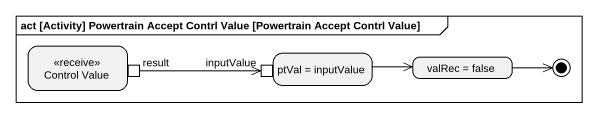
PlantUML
@startuml
mainframe act [Activity] Powertrain Accept Contrl Value [Powertrain Accept Contrl Value]
hide empty description
state "Control Value" as Control_Value <<receive>> {
  state result <<outputPin>>
}
state "ptVal = inputValue" as ptVal_inputValue {
  state inputValue <<inputPin>>
}
state "valRec = false" as valRec_false
ptVal_inputValue -right-> valRec_false
result -right-> inputValue
valRec_false -right-> [*]
@enduml
